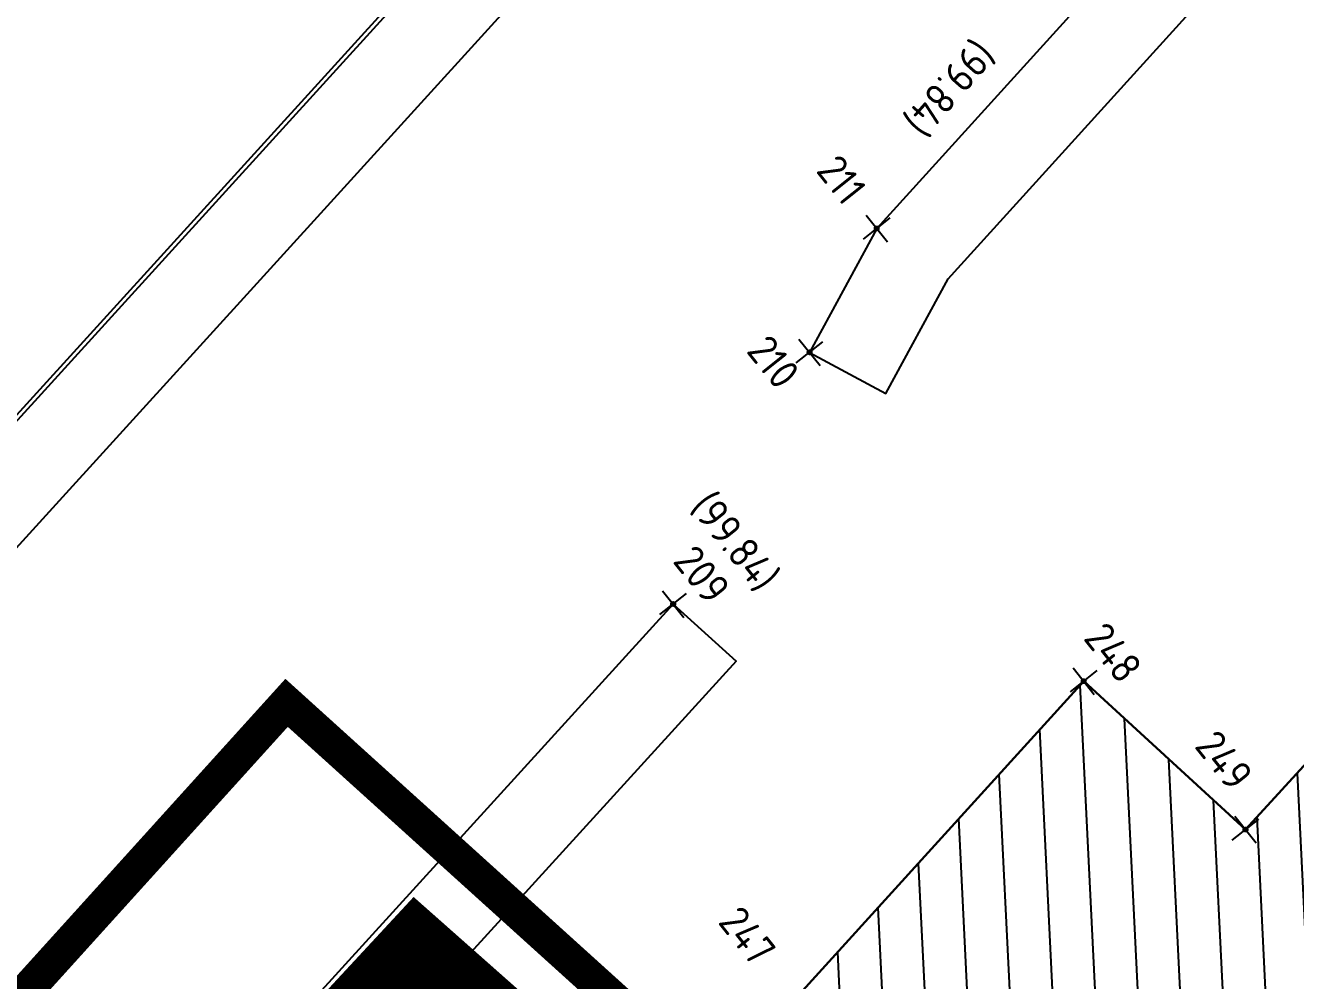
# Model space of a CAD drawing. Extents: x 9555 to 11275, y -8412 to -6382.
# Drawn here: x 10046.39 to 10083.71, y -8047.3 to -8019.23 of the extents above; entities that cross this region are included whole.
import ezdxf

# ---------------------------------------------------------------- set-up
doc = ezdxf.new("R2010")
doc.units = 0
doc.header["$MEASUREMENT"] = 0
doc.header["$XCLIPFRAME"] = 2
doc.header["$PDMODE"] = 33
doc.header["$PDSIZE"] = 0.12
doc.linetypes.add('DASHEDX2', pattern=[1.5, 1, -0.5])
doc.linetypes.add('TRATTEGGIATA', pattern=[0.75, 0.5, -0.25])
doc.layers.get('0').update_dxf_attribs({"color": 53, "lineweight": 50})
for name, color, linetype in [('02_CAT', 7, 'Continuous'), ('Fgl-Cat_Txt-DivisioneAllegati', 161, 'DASHEDX2'), ('GE_9632-NOME_P', 8, 'Continuous'), ('GE_9632-PUNTI', 8, 'Continuous'), ('GE_9632-QUOTE_P', 8, 'Continuous'), ('GE_9632-SIMBOLI', 8, 'Continuous'), ('Immagine', 181, 'Continuous'), ('Ril-Fabbr_Retino', 8, 'Continuous'), ('Ril-Strada', 4, 'Continuous'), ('Ril-Strada_Marciapiede', 4, 'Continuous')]:
    doc.layers.add(name, color=color, linetype=linetype)
doc.layers.add('Ril-Fabbr', color=9, linetype='Continuous', lineweight=30)
doc.layers.add('x Area Rilievo', color=1, linetype='Continuous', lineweight=15)
doc.styles.get("Standard").update_dxf_attribs({"font": 'isocp.shx'})
picture_1 = doc.add_image_def('image2.png', size_in_pixel=(4950, 3510))
picture_2 = doc.add_image_def('image3.png', size_in_pixel=(3510, 4950))

# ---------------------------------------------------------------- blocks, each defined once
blk = doc.blocks.new('-Fgl. 957E Estratto Foglio Intero_PostFR2')
at = {"layer": 'Immagine'}
image = blk.add_image(picture_1, insert=(9917.284, -8422.509), size_in_units=(838.183, 594.348), rotation=0.00109, dxfattribs=at)
image.set_boundary_path([(308.756, 193.629), (4680.161, 3410.458)])
image.dxf.flags = 15
blk = doc.blocks.new('-Fgl. 958 Estratto Foglio Intero_PostFR3')
at = {"layer": 'Immagine'}
image = blk.add_image(picture_2, insert=(9716.786, -8308.175), size_in_units=(1485.814, 2095.379), rotation=-0.001044, dxfattribs=at)
image.set_boundary_path([(486.986, 415.0435), (2987.88, 4584.8433)])
image.dxf.flags = 15
blk = doc.blocks.new('- Fogli_Unione (Estratti_20043_SpostatoComeAll.957E_SuRIL_PostFR1-FR2-FR3 (2021-02-08)')
for name in ['-Fgl. 958 Estratto Foglio Intero_PostFR3', '-Fgl. 957E Estratto Foglio Intero_PostFR2']:
    blk.add_blockref(name, (0, 0))
blk = doc.blocks.new('2493-1_PostFRAZ')
at = {"layer": 'Fgl-Cat_Txt-DivisioneAllegati', "const_width": 2}
blk.add_lwpolyline([(10228.586, -7853.468), (10162.698, -7925.92), (10192.91, -7953.353), (10072.999, -8059.629), (10057.864, -8046.235), (10041.285, -8064.108), (10030.149, -8071.975), (9972.714, -8134.103)], dxfattribs=at)
at = {"layer": '02_CAT'}
blk.add_blockref('- Fogli_Unione (Estratti_20043_SpostatoComeAll.957E_SuRIL_PostFR1-FR2-FR3 (2021-02-08)', (2.401, 6.764), dxfattribs=at)

msp = doc.modelspace()

# ---------------------------------------------------------------- hatches: boundary and pattern name
at = {"layer": 'Ril-Fabbr_Retino'}
h = msp.add_hatch(dxfattribs=at)
h.set_pattern_fill('ANSI31', color=251, scale=10, angle=227.81789, style=0)
h.paths.add_polyline_path([(10094.967, -8049.177), (10103.819, -8039.43), (10093.786, -8030.271), (10082.237, -8042.86), (10077.484, -8038.499), (10068.631, -8048.246), (10078.664, -8057.404), (10083.492, -8061.812)])

# ---------------------------------------------------------------- linework, layer by layer
at = {"layer": 'GE_9632-PUNTI'}
for p in [(10071.402, -8025.196), (10069.43, -8028.837), (10065.42, -8036.232), (10077.484, -8038.499), (10082.237, -8042.86)]:
    msp.add_point(p, dxfattribs=at)
at = {"layer": 'GE_9632-SIMBOLI'}
for p, q in [((10071.091, -8024.805), (10071.714, -8025.587)), ((10071.011, -8025.507), (10071.793, -8024.884)), ((10069.039, -8029.149), (10069.821, -8028.525)), ((10069.118, -8028.446), (10069.741, -8029.228)), ((10065.029, -8036.544), (10065.811, -8035.921)), ((10065.108, -8035.841), (10065.732, -8036.623)), ((10077.093, -8038.81), (10077.875, -8038.187)), ((10077.172, -8038.108), (10077.795, -8038.89)), ((10081.846, -8043.172), (10082.628, -8042.549)), ((10081.925, -8042.469), (10082.548, -8043.251))]:
    msp.add_line(p, q, dxfattribs=at)
at = {"layer": 'Ril-Fabbr'}
msp.add_lwpolyline([(10068.631, -8048.246), (10077.484, -8038.499), (10082.237, -8042.86), (10093.767, -8030.274), (10103.819, -8039.43), (10083.498, -8061.776)], close=True, dxfattribs=at)
at = {"layer": 'Ril-Strada'}
for points in [[(9971.896, -8134.389), (10028.91, -8071.822), (10039.211, -8065.018), (10065.42, -8036.232), (10067.269, -8037.915), (10057.666, -8048.462), (10084.75, -8073.467), (10110.887, -8044.31), (10152.088, -7999.139), (10193.966, -7953.226), (10164.619, -7926.555), (10153.614, -7938.634, -0.961679), (10151.837, -7936.873), (10168.891, -7918.162)], [(9950.043, -8121.57), (9955.772, -8126.79, 0.261292), (9963.187, -8125.524), (10025.245, -8057.532), (10079.565, -7997.806, 0.41534), (10079.476, -7994.234), (10073.747, -7989.014)], [(10088.356, -8010.291, 0.932638), (10086.443, -8008.607), (10071.402, -8025.196), (10069.43, -8028.837), (10071.67, -8030.051), (10073.497, -8026.68), (10088.331, -8010.319)]]:
    msp.add_lwpolyline(points, format="xyb", dxfattribs=at)
at = {"layer": 'Ril-Strada_Marciapiede'}
for points in [[(9961.252, -8123.758), (10023.308, -8055.767), (10075.943, -7997.895)], [(9961.341, -8123.839), (10023.397, -8055.848), (10076.031, -7997.976)]]:
    msp.add_lwpolyline(points, dxfattribs=at)
at = {"layer": 'x Area Rilievo', "linetype": 'TRATTEGGIATA', "lineweight": 0, "ltscale": 10, "const_width": 1}
msp.add_lwpolyline([(10561.071, -7840.391), (10415.946, -7709.147), (10326.96, -7738.791), (10288.996, -7748.932), (10283.895, -7766.399), (10280.736, -7779.083), (10263.249, -7802.296), (10149.988, -7927.536), (10182.712, -7957.129), (10084.037, -8066.241), (10054.064, -8039.135), (10024.505, -8071.821), (10019.775, -8077.051), (10070.409, -8122.842), (10149.878, -8034.968), (10222.804, -8100.918), (10229.342, -8093.529), (10229.342, -8093.529), (10397.888, -7907.157), (10402.978, -7911.76), (10454.44, -7958.3)], close=True, dxfattribs=at)

# ---------------------------------------------------------------- block references
at = {"layer": '02_CAT'}
msp.add_blockref('2493-1_PostFRAZ', (0, 0), dxfattribs=at)

# ---------------------------------------------------------------- texts
at = {"layer": 'GE_9632-NOME_P'}
for s, p in [('211', (10069.593, -8023.512)), ('210', (10067.545, -8028.808)), ('209', (10065.383, -8034.983)), ('248', (10077.447, -8037.249)), ('249', (10080.711, -8040.42)), ('247', (10066.712, -8045.588))]:
    msp.add_text(s, height=0.9, rotation=308.5578, dxfattribs=at).set_placement(p)
at = {"layer": 'GE_9632-QUOTE_P'}
for rotation, p in [(228.5698, (10074.269, -8019.554)), (308.5578, (10065.877, -8033.401))]:
    msp.add_text('(99.84)', height=0.9, rotation=rotation, dxfattribs=at).set_placement(p)

doc.saveas('drawing.dxf')
